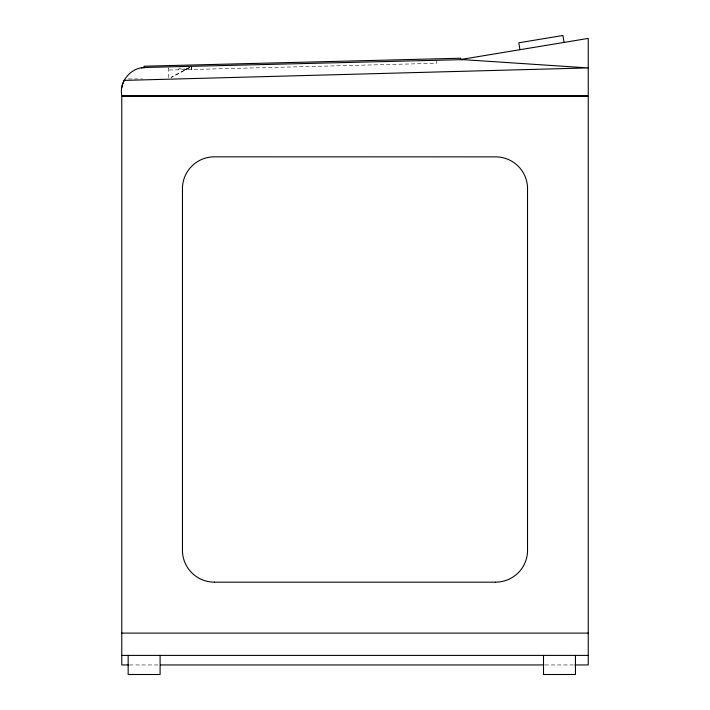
<?xml version="1.0" encoding="UTF-8"?>
<svg xmlns="http://www.w3.org/2000/svg" width="710" height="710" viewBox="0 0 710 710"><rect width="100%" height="100%" fill="white"/><g stroke="black" fill="none" stroke-linecap="round" stroke-linejoin="round"><path stroke-width="0.53" stroke-dasharray="3.55 2.66" d="M178.849 69.793L178.955 68.506L184.502 68.506M185.381 69.633L189.135 67.619M184.307 70.29L189.792 67.352M189.73 67.601L171.145 77.47M189.561 67.459L171.199 77.372M128.324 78.952L142.479 78.952M129.522 664.95L158.33 664.95M545.023 664.95L573.831 664.95M436.393 60.101L436.472 63.288L168.385 70.059L168.332 67.938M191.514 67.352L191.567 69.474M191.327 66.296L191.407 69.474M168.589 67.929L168.589 77.949"/><path stroke-width="1.06" d="M144.041 67.486L144.006 66.216L460.754 58.22L460.781 59.489L588.235 38.411L588.235 95.717L121.765 95.717C119.102 82.014 130.178 68.071 144.041 67.486L462.982 59.631M124.215 80.39L588.235 67.92L460.781 59.489M141.352 67.814L144.662 67.734M214.42 582.173L495.58 582.173M121.765 633.116L588.235 633.116M121.765 655.401L588.235 655.401M128.412 664.95L121.765 664.95L121.765 96.356L588.235 96.356L588.235 664.95L574.94 664.95M160.549 664.95L543.913 664.95M564.059 42.414L562.906 35.5L518.779 42.795L519.933 49.709M575.455 655.401L575.455 674.5L543.505 674.5L543.505 655.401M527.53 188.682L527.53 550.339M182.47 188.682L182.47 550.339M160.105 655.401L160.105 674.5L128.155 674.5L128.155 655.401M527.566 188.682A31.897 31.897 0 0 0 495.58 156.874L214.42 156.839A31.897 31.897 0 0 0 182.434 188.682M214.42 582.138A31.897 31.897 0 0 1 182.434 550.339M527.566 550.339A31.897 31.897 0 0 1 495.58 582.138M121.765 87.632A24.042 24.042 0 0 1 124.392 80.026"/></g></svg>
